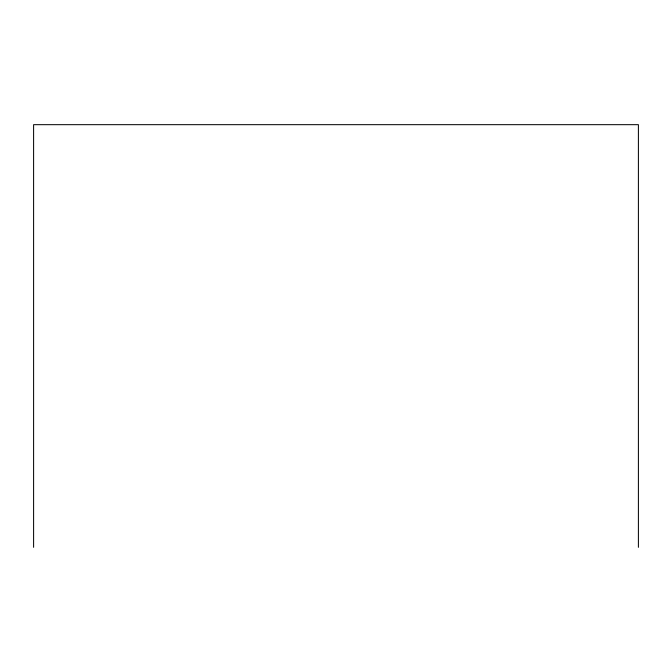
<?xml version="1.0" encoding="UTF-8"?>
<svg xmlns="http://www.w3.org/2000/svg" width="672" height="672" viewBox="0 0 672 672"><rect width="100%" height="100%" fill="white"/><g stroke="black" fill="none" stroke-linecap="round" stroke-linejoin="round"><path stroke-width="1.01" d="M638.4 547.327L638.4 124.673L33.6 124.673L33.6 547.327"/></g></svg>
